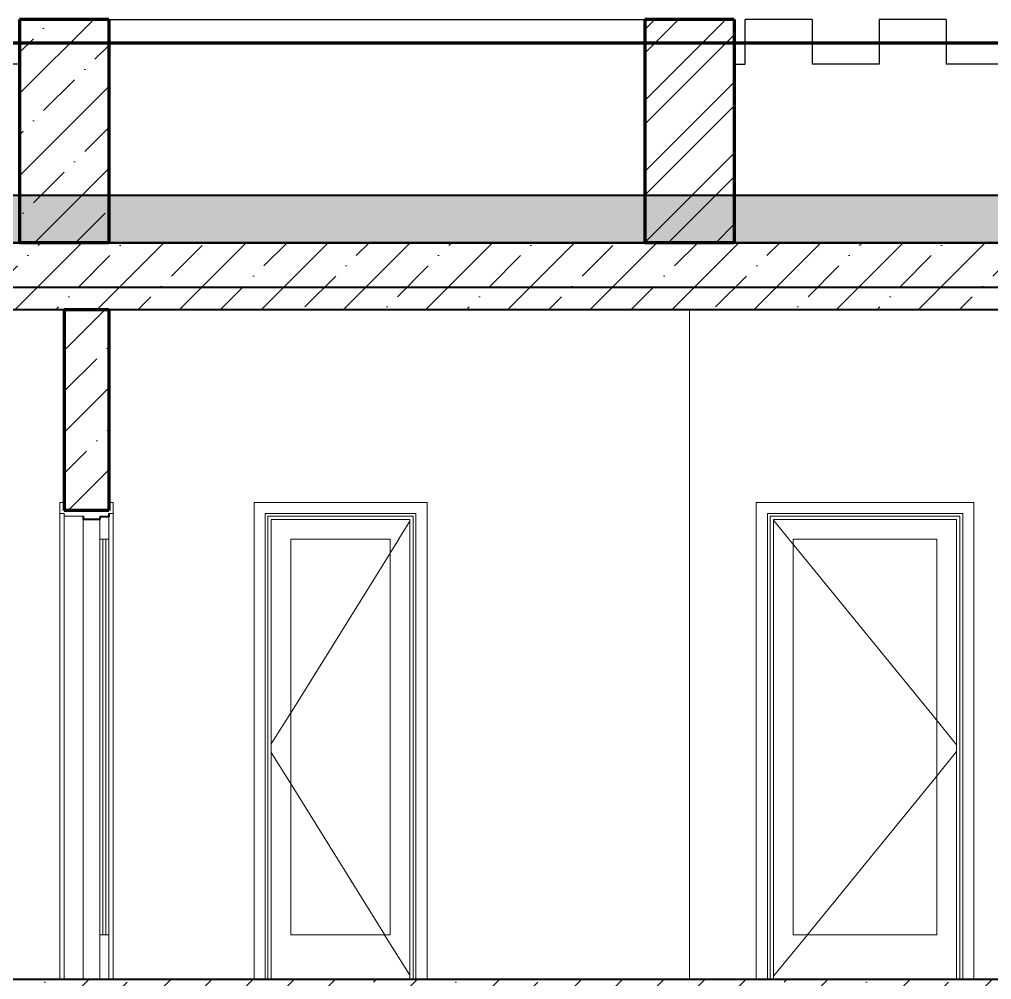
# Model space of a CAD drawing. Header units: feet. Extents: x -10410 to 374725, y -46422 to 88923.
# Drawn here: x 115065 to 119416, y 3300 to 7600 of the extents above; entities that cross this region are included whole.
import ezdxf

# ---------------------------------------------------------------- set-up
doc = ezdxf.new("R2010")
doc.units = ezdxf.units.FT
doc.header["$MEASUREMENT"] = 0
doc.set_wipeout_variables(frame=1)
doc.linetypes.add('Wipeout_Contour', pattern=[1000, 0, -1000])
for name, color, linetype, lineweight in [('Конструктив - Перекрытия_Ном._пера__21', 7, 'Continuous', 40), ('Конструктив - Стены Несущие_Ном._пера__1', 7, 'Continuous', 20), ('Конструктив - Стены Несущие_Ном._пера__120', 7, 'Continuous', 5), ('Конструктив - Стены Несущие_Ном._пера__21', 7, 'Continuous', 40), ('Конструктив - Стены Несущие_Ном._пера__47', 7, 'Continuous', 80), ('Конструктив - Стены Несущие_Ном._пера__74', 255, 'Continuous', 0), ('Местность - Рельеф_Ном._пера__41', 7, 'Continuous', 80)]:
    doc.layers.add(name, color=color, linetype=linetype, lineweight=lineweight)
doc.layers.add('Конструктив - Стены Несущие', color=7, linetype='Continuous')
doc.layers.add('Конструктив - Стены Несущие_Ном._пера__87', color=7, linetype='Continuous', lineweight=25, true_color=0x6a6a6a)

msp = doc.modelspace()

# ---------------------------------------------------------------- linework, layer by layer
at = {"layer": 'Конструктив - Перекрытия_Ном._пера__21', "linetype": 'Continuous'}
for p, q in [((115064.74007, 6600), (109564.44947, 6600)), ((123764.44947, 6400), (109564.44947, 6400))]:
    msp.add_line(p, q, dxfattribs=at)
at = {"layer": 'Конструктив - Стены Несущие_Ном._пера__47', "linetype": 'Continuous'}
msp.add_line((115064.74007, 7600), (115064.74007, 6600), dxfattribs=at)
at = {"layer": 'Конструктив - Стены Несущие_Ном._пера__87', "linetype": 'Continuous'}
msp.add_line((115064.74007, 7400), (115014.39964, 7400), dxfattribs=at)

# ---------------------------------------------------------------- wipeouts: each hides what was drawn before it
at = {"color": 254, "linetype": 'Wipeout_Contour', "lineweight": 0, "ltscale": 467525.701206}
msp.add_wipeout([(117864.24028, 7600), (115464.74007, 7600), (115464.74007, 6600), (117864.24028, 6600)], dxfattribs=at).dxf.layer = 'Конструктив - Стены Несущие'
at = {"color": 254, "linetype": 'Wipeout_Contour', "lineweight": 0, "ltscale": 4596093.329623688}
msp.add_wipeout([(118264.24034, 7400.00005), (118264.24034, 6599.99998), (123268.45996, 6599.99998), (123268.45996, 7600.00002), (123114.1143, 7600.00002), (123114.1143, 7400.00005), (122814.11425, 7400.00005), (122814.11425, 7600.00002), (122514.49669, 7600.00002), (122514.49669, 7400.00005), (122214.49664, 7400.00005), (122214.49664, 7600.00002), (121914.44346, 7600.00002), (121914.44346, 7400.00005), (121614.44341, 7400.00005), (121614.44341, 7600.00002), (121314.75876, 7600.00002), (121314.75876, 7400.00005), (121014.7587, 7400.00005), (121014.7587, 7600.00002), (120714.34488, 7600.00002), (120714.34488, 7400.00005), (120414.34482, 7400.00005), (120414.34482, 7600.00002), (120114.21629, 7600.00002), (120114.21629, 7400.00005), (119814.21624, 7400.00005), (119814.21624, 7600.00002), (119513.7788, 7600.00002), (119513.7788, 7400.00005), (119213.77875, 7400.00005), (119213.77875, 7600.00002), (118913.81589, 7600.00002), (118913.81589, 7400.00005), (118613.81603, 7400.00005), (118613.81603, 7600.00002), (118314.19906, 7600.00002), (118314.19906, 7400.00005)], dxfattribs=at).dxf.layer = 'Конструктив - Стены Несущие'
at = {"color": 254, "linetype": 'Wipeout_Contour', "lineweight": 0, "ltscale": 680855.169169}
msp.add_wipeout([(109564.44947, 6300.00003), (109564.44947, 3300), (115245.74006, 3300), (115245.74006, 5436.99999), (115264.74011, 5436.99999), (115264.74011, 6300.00003)], dxfattribs=at).dxf.layer = 'Конструктив - Стены Несущие'
at = {"color": 254, "linetype": 'Wipeout_Contour', "lineweight": 0, "ltscale": 1280681.587345776}
msp.add_wipeout([(115464.74005, 5437.00002), (115483.74008, 5437.00002), (115483.74008, 5387.00001), (115483.74008, 3300), (116115.26649, 3300), (116115.26649, 5437.00002), (116889.26648, 5437.00002), (116889.26648, 3300), (118064.24029, 3300), (118064.24029, 6300.00003), (115464.74005, 6300.00003)], dxfattribs=at).dxf.layer = 'Конструктив - Стены Несущие'
at = {"color": 254, "linetype": 'Wipeout_Contour', "lineweight": 0, "ltscale": 474013.160951}
msp.add_wipeout([(118425.20747, 5375), (118413.20748, 5386.99999), (118413.20748, 3300), (118425.20747, 3300)], dxfattribs=at).dxf.layer = 'Конструктив - Стены Несущие'
at = {"color": 254, "linetype": 'Wipeout_Contour', "lineweight": 0, "ltscale": 477458.732392}
msp.add_wipeout([(119275.20748, 3300), (119287.20747, 3300), (119287.20747, 5386.99999), (119275.20748, 5375)], dxfattribs=at).dxf.layer = 'Конструктив - Стены Несущие'

# ---------------------------------------------------------------- next in the draw order: hatches: boundary and pattern name
at = {"layer": 'Конструктив - Стены Несущие_Ном._пера__120', "linetype": 'Continuous'}
h = msp.add_hatch(dxfattribs=at)
h.set_pattern_fill('ЖЕЛЕЗОБЕТОН', color=256, style=0, pattern_type=2)
h.set_pattern_definition([(45, (115264.74, 7100), (-183.85, 183.85), []), (45, (115172.82, 7191.92), (-183.85, 183.85), [195, -65, 0, -65])])
h.paths.add_polyline_path([(115464.74007, 6600), (115464.74007, 7600), (115064.74007, 7600), (115064.74007, 6600)])

# ---------------------------------------------------------------- next in the draw order: linework, layer by layer
at = {"layer": 'Конструктив - Перекрытия_Ном._пера__21', "linetype": 'Continuous'}
msp.add_line((115264.74007, 6300), (109564.44947, 6300), dxfattribs=at)
at = {"layer": 'Конструктив - Стены Несущие_Ном._пера__1', "linetype": 'Continuous'}
for p, q in [((115264.74007, 5437), (115245.74007, 5437)), ((115483.74007, 5437), (115464.74007, 5437))]:
    msp.add_line(p, q, dxfattribs=at)
at = {"layer": 'Конструктив - Стены Несущие_Ном._пера__47', "linetype": 'Continuous'}
for p, q in [((115464.74007, 7600), (115064.74007, 7600)), ((115464.74007, 7600), (115464.74007, 6600)), ((115464.74007, 6600), (115064.74007, 6600)), ((115464.74007, 6300), (115264.74007, 6300))]:
    msp.add_line(p, q, dxfattribs=at)
at = {"layer": 'Конструктив - Стены Несущие_Ном._пера__87', "linetype": 'Continuous'}
for p, q in [((118613.81591, 7600), (118314.19912, 7600)), ((118314.19912, 7400), (118314.19912, 7600)), ((118613.81591, 7600), (118613.81591, 7400)), ((119213.77877, 7600), (118913.81591, 7600)), ((118913.81591, 7600), (118913.81591, 7400)), ((119213.77877, 7600), (119213.77877, 7400)), ((118913.81591, 7400), (118613.81591, 7400)), ((119513.77877, 7400), (119213.77877, 7400))]:
    msp.add_line(p, q, dxfattribs=at)

# ---------------------------------------------------------------- next in the draw order: wipeouts: each hides what was drawn before it
at = {"color": 254, "linetype": 'Wipeout_Contour', "lineweight": 0, "ltscale": 473114.346195}
msp.add_wipeout([(117864.24028, 7600), (117864.24028, 6600), (118264.24028, 6600), (118264.24028, 7600)], dxfattribs=at).dxf.layer = 'Конструктив - Стены Несущие'
at = {"color": 254, "linetype": 'Wipeout_Contour', "lineweight": 0, "ltscale": 461573.801101}
msp.add_wipeout([(115349.74007, 5375), (115264.74007, 5375), (115264.74007, 3300), (115349.74007, 3300)], dxfattribs=at).dxf.layer = 'Конструктив - Стены Несущие'
at = {"color": 254, "linetype": 'Wipeout_Contour', "lineweight": 0, "ltscale": 462242.419977}
msp.add_wipeout([(115483.74007, 5387), (115464.74007, 5387), (115464.74007, 3300), (115483.74007, 3300)], dxfattribs=at).dxf.layer = 'Конструктив - Стены Несущие'
at = {"color": 254, "linetype": 'Wipeout_Contour', "lineweight": 0, "ltscale": 465027.899355}
msp.add_wipeout([(116177.26649, 5375), (116165.2665, 5386.99999), (116165.2665, 3300), (116177.26649, 3300)], dxfattribs=at).dxf.layer = 'Конструктив - Стены Несущие'
at = {"color": 254, "linetype": 'Wipeout_Contour', "lineweight": 0, "ltscale": 467673.958425}
msp.add_wipeout([(116827.26649, 5375), (116827.26649, 3300), (116839.26648, 3300), (116839.26648, 5386.99999)], dxfattribs=at).dxf.layer = 'Конструктив - Стены Несущие'
at = {"color": 254, "linetype": 'Wipeout_Contour', "lineweight": 0, "ltscale": 475887.841833}
msp.add_wipeout([(118413.20747, 5387), (118425.20748, 5375), (119275.20748, 5375), (119287.20748, 5387)], dxfattribs=at).dxf.layer = 'Конструктив - Стены Несущие'

# ---------------------------------------------------------------- next in the draw order: hatches: boundary and pattern name
at = {"layer": 'Конструктив - Стены Несущие_Ном._пера__1', "linetype": 'Continuous'}
h = msp.add_hatch(dxfattribs=at)
h.set_pattern_fill('КИРПИЧ_01', color=256, style=0, pattern_type=2)
h.set_pattern_definition([(45, (0, 0), (-159.09903, 159.09903), []), (45, (-53.03, 53.03), (-159.09903, 159.09903), [])])
h.paths.add_polyline_path([(117864.24028, 7600), (117864.24028, 6600), (118264.24028, 6600), (118264.24028, 7600)])
at = {"layer": 'Конструктив - Стены Несущие_Ном._пера__120', "linetype": 'Continuous'}
h = msp.add_hatch(dxfattribs=at)
h.set_pattern_fill('СЕТКА_ШЕСТИУГОЛЬНАЯ', color=256, style=0, pattern_type=2)
h.set_pattern_definition([(90, (0, 0), (-173.20508, 0), [100, -200]), (90, (-86.6, 150), (-173.20508, 0), [100, -200]), (150, (-3e-13, 100), (86.60254, 150), [100, -200]), (150, (-173.2, 100), (86.60254, 150), [100, -200]), (210, (0, 0), (-86.60254, 150), [100, -200]), (210, (-173.2, -6e-13), (-86.60254, 150), [100, -200])])
h.paths.add_polyline_path([(109564.44947, 6600), (118764.44956, 6600), (123768.45997, 6600), (123768.45997, 6812.01394), (109564.44947, 6812.01394)])

# ---------------------------------------------------------------- next in the draw order: linework, layer by layer
at = {"layer": 'Конструктив - Перекрытия_Ном._пера__21', "linetype": 'Continuous'}
for p, q in [((117864.24028, 6600), (115464.74007, 6600)), ((123768.45997, 6600), (118264.24028, 6600))]:
    msp.add_line(p, q, dxfattribs=at)
at = {"layer": 'Конструктив - Стены Несущие_Ном._пера__1', "linetype": 'Continuous'}
for p, q in [((115483.74007, 5437), (115483.74007, 5387)), ((115483.74007, 5387), (115464.74007, 5387))]:
    msp.add_line(p, q, dxfattribs=at)
at = {"layer": 'Конструктив - Стены Несущие_Ном._пера__21', "linetype": 'Continuous'}
msp.add_line((115464.74007, 5387), (115464.74007, 5372), dxfattribs=at)
at = {"layer": 'Конструктив - Стены Несущие_Ном._пера__21', "linetype": 'Continuous', "flags": 128}
msp.add_lwpolyline([(109564.44947, 6600), (118764.44956, 6600), (123768.45997, 6600), (123768.45997, 6812.01394), (109564.44947, 6812.01394)], close=True, dxfattribs=at)
at = {"layer": 'Конструктив - Стены Несущие_Ном._пера__47', "linetype": 'Continuous'}
for p, q in [((117864.24028, 7600), (117864.24028, 6600)), ((118264.24028, 7600), (117864.24028, 7600)), ((118264.24028, 7600), (118264.24028, 6600)), ((118264.24028, 6600), (117864.24028, 6600))]:
    msp.add_line(p, q, dxfattribs=at)
at = {"layer": 'Конструктив - Стены Несущие_Ном._пера__47', "linetype": 'Continuous', "flags": 128}
msp.add_lwpolyline([(115464.74007, 6300), (115464.74007, 5437), (115464.74007, 5400)], dxfattribs=at)
at = {"layer": 'Конструктив - Стены Несущие_Ном._пера__74', "linetype": 'Continuous'}
for p, q in [((115464.84007, 5372), (115464.84007, 5304.05717)), ((115464.84007, 3300), (115464.84007, 3367.94283))]:
    msp.add_line(p, q, dxfattribs=at)
at = {"layer": 'Конструктив - Стены Несущие_Ном._пера__87', "linetype": 'Continuous'}
for p, q in [((115464.74007, 7600), (117864.24028, 7600)), ((118264.24028, 7400), (118314.19912, 7400))]:
    msp.add_line(p, q, dxfattribs=at)
at = {"layer": 'Местность - Рельеф_Ном._пера__41', "linetype": 'Continuous'}
msp.add_line((113434.71098, 7495.90048), (125788.80833, 7495.90048), dxfattribs=at)

# ---------------------------------------------------------------- next in the draw order: wipeouts: each hides what was drawn before it
at = {"color": 254, "linetype": 'Wipeout_Contour', "lineweight": 0, "ltscale": 473892.076907}
msp.add_wipeout([(118363.20748, 5437), (118363.20748, 3300), (118413.20748, 3300), (118413.20748, 5387)], dxfattribs=at).dxf.layer = 'Конструктив - Стены Несущие'
at = {"color": 254, "linetype": 'Wipeout_Contour', "lineweight": 0, "ltscale": 477585.450949}
msp.add_wipeout([(119337.20748, 3300), (119337.20748, 5437), (119287.20748, 5387), (119287.20748, 3300)], dxfattribs=at).dxf.layer = 'Конструктив - Стены Несущие'
at = {"color": 254, "linetype": 'Wipeout_Contour', "lineweight": 0, "ltscale": 461367.075801}
msp.add_wipeout([(115245.74007, 5387), (115245.74007, 3300), (115264.74007, 3300), (115264.74007, 5387)], dxfattribs=at).dxf.layer = 'Конструктив - Стены Несущие'
at = {"color": 254, "linetype": 'Wipeout_Contour', "lineweight": 0, "ltscale": 461892.16822}
msp.add_wipeout([(115424.74007, 5360), (115349.74007, 5360), (115349.74007, 3300), (115424.74007, 3300)], dxfattribs=at).dxf.layer = 'Конструктив - Стены Несущие'
at = {"color": 254, "linetype": 'Wipeout_Contour', "lineweight": 0, "ltscale": 466505.880141}
msp.add_wipeout([(116839.26649, 5387.00001), (116165.26649, 5387.00001), (116177.26649, 5375), (116827.2665, 5375)], dxfattribs=at).dxf.layer = 'Конструктив - Стены Несущие'

# ---------------------------------------------------------------- next in the draw order: hatches: boundary and pattern name
at = {"layer": 'Конструктив - Стены Несущие_Ном._пера__120', "linetype": 'Continuous'}
h = msp.add_hatch(dxfattribs=at)
h.set_pattern_fill('ЖЕЛЕЗОБЕТОН', color=256, style=0, pattern_type=2)
h.set_pattern_definition([(45, (115364.74, 5850), (-183.85, 183.85), []), (45, (115272.82, 5941.92), (-183.85, 183.85), [195, -65, 0, -65])])
h.paths.add_polyline_path([(115464.74007, 5400), (115464.74007, 6300), (115264.74007, 6300), (115264.74007, 5400)])

# ---------------------------------------------------------------- next in the draw order: linework, layer by layer
at = {"layer": 'Конструктив - Перекрытия_Ном._пера__21', "linetype": 'Continuous'}
for p, q in [((115424.74007, 3300), (109564.44947, 3300)), ((115464.74007, 3300), (115424.74007, 3300))]:
    msp.add_line(p, q, dxfattribs=at)
at = {"layer": 'Конструктив - Стены Несущие_Ном._пера__1', "linetype": 'Continuous'}
for p, q in [((115245.74007, 5437), (115245.74007, 5387)), ((115264.74007, 5387), (115245.74007, 5387)), ((115264.74007, 5387), (115264.74007, 5375)), ((115349.74007, 5375), (115264.74007, 5375))]:
    msp.add_line(p, q, dxfattribs=at)
at = {"layer": 'Конструктив - Стены Несущие_Ном._пера__120', "linetype": 'Continuous'}
for p, q in [((115245.74007, 5387), (115245.74007, 3300)), ((115264.74007, 5375), (115264.74007, 3300)), ((115349.74007, 3300), (115349.74007, 5360))]:
    msp.add_line(p, q, dxfattribs=at)
at = {"layer": 'Конструктив - Стены Несущие_Ном._пера__21', "linetype": 'Continuous'}
for p, q in [((115349.74007, 5375), (115349.74007, 5360)), ((115424.74007, 5360), (115349.74007, 5360)), ((115424.74007, 5372), (115424.74007, 5360)), ((115464.74007, 5372), (115424.74007, 5372))]:
    msp.add_line(p, q, dxfattribs=at)
at = {"layer": 'Конструктив - Стены Несущие_Ном._пера__47', "linetype": 'Continuous', "flags": 128}
for points in [[(115264.74007, 6300), (115264.74007, 5437), (115264.74007, 5400)], [(115464.74007, 5400), (115349.74007, 5400), (115264.74007, 5400)]]:
    msp.add_lwpolyline(points, dxfattribs=at)

# ---------------------------------------------------------------- next in the draw order: wipeouts: each hides what was drawn before it
at = {"color": 254, "linetype": 'Wipeout_Contour', "lineweight": 0, "ltscale": 464906.873375}
msp.add_wipeout([(116115.26649, 3300), (116165.26649, 3300), (116165.26649, 5387), (116115.26649, 5437)], dxfattribs=at).dxf.layer = 'Конструктив - Стены Несущие'
at = {"color": 254, "linetype": 'Wipeout_Contour', "lineweight": 0, "ltscale": 467800.731944}
msp.add_wipeout([(116889.26649, 5437), (116839.26649, 5387), (116839.26649, 3300), (116889.26649, 3300)], dxfattribs=at).dxf.layer = 'Конструктив - Стены Несущие'
at = {"color": 254, "linetype": 'Wipeout_Contour', "lineweight": 0, "ltscale": 475893.477269}
msp.add_wipeout([(118363.20748, 5437), (118413.20747, 5386.99999), (119287.20748, 5386.99999), (119337.20748, 5437)], dxfattribs=at).dxf.layer = 'Конструктив - Стены Несущие'
at = {"color": 254, "linetype": 'Wipeout_Contour', "lineweight": 0, "ltscale": 474065.219922}
msp.add_wipeout([(118425.20747, 3300), (118440.20748, 3300), (118440.20748, 5359.99999), (118425.20747, 5359.99999)], dxfattribs=at).dxf.layer = 'Конструктив - Стены Несущие'
at = {"color": 254, "linetype": 'Wipeout_Contour', "lineweight": 0, "ltscale": 477402.880842}
msp.add_wipeout([(119260.20748, 5360), (119260.20748, 3300), (119275.20749, 3300), (119275.20749, 5360)], dxfattribs=at).dxf.layer = 'Конструктив - Стены Несущие'
at = {"color": 254, "linetype": 'Wipeout_Contour', "lineweight": 0, "ltscale": 462125.67705}
msp.add_wipeout([(115464.74007, 3500), (115464.74007, 5272), (115424.74007, 5272), (115424.74007, 3500)], dxfattribs=at).dxf.layer = 'Конструктив - Стены Несущие'

# ---------------------------------------------------------------- next in the draw order: linework, layer by layer
at = {"layer": 'Конструктив - Стены Несущие_Ном._пера__1', "linetype": 'Continuous'}
for p, q in [((115424.74007, 5360), (115424.74007, 5272)), ((115464.74007, 5372), (115464.74007, 5272)), ((115464.74007, 5272), (115424.74007, 5272)), ((115424.74007, 3500), (115424.74007, 3300)), ((115464.74007, 3500), (115424.74007, 3500)), ((115464.74007, 3500), (115464.74007, 3300))]:
    msp.add_line(p, q, dxfattribs=at)
at = {"layer": 'Конструктив - Стены Несущие_Ном._пера__120', "linetype": 'Continuous'}
for p, q in [((115483.74007, 5387), (115483.74007, 3300)), ((115424.74007, 3500), (115424.74007, 5272)), ((115438.74007, 5272), (115438.74007, 3500)), ((115450.74007, 3500), (115450.74007, 5272)), ((115464.74007, 3500), (115464.74007, 5272))]:
    msp.add_line(p, q, dxfattribs=at)
at = {"layer": 'Конструктив - Стены Несущие_Ном._пера__74', "linetype": 'Continuous'}
for p, q in [((115424.64007, 5352.74799), (115424.64007, 4967.8972)), ((115464.84007, 5261.59291), (115464.84007, 5193.65008)), ((115464.84007, 5151.18582), (115464.84007, 5083.24299)), ((115464.84007, 5040.77872), (115464.84007, 4972.8359)), ((115424.64007, 3319.25201), (115424.64007, 3704.1028)), ((115464.84007, 3631.22128), (115464.84007, 3699.1641)), ((115464.84007, 3520.81418), (115464.84007, 3588.75701)), ((115464.84007, 3410.40709), (115464.84007, 3478.34992))]:
    msp.add_line(p, q, dxfattribs=at)

# ---------------------------------------------------------------- next in the draw order: wipeouts: each hides what was drawn before it
at = {"color": 254, "linetype": 'Wipeout_Contour', "lineweight": 0, "ltscale": 466511.628696}
msp.add_wipeout([(116115.26649, 5437), (116165.26649, 5387), (116839.26649, 5387), (116889.26649, 5437)], dxfattribs=at).dxf.layer = 'Конструктив - Стены Несущие'
at = {"color": 254, "linetype": 'Wipeout_Contour', "lineweight": 0, "ltscale": 465079.920096}
msp.add_wipeout([(116177.26648, 3300), (116192.2665, 3300), (116192.2665, 5359.99999), (116177.26648, 5359.99999)], dxfattribs=at).dxf.layer = 'Конструктив - Стены Несущие'
at = {"color": 254, "linetype": 'Wipeout_Contour', "lineweight": 0, "ltscale": 467618.068965}
msp.add_wipeout([(116812.26649, 3300), (116827.26651, 3300), (116827.26651, 5360), (116812.26649, 5360)], dxfattribs=at).dxf.layer = 'Конструктив - Стены Несущие'
at = {"color": 254, "linetype": 'Wipeout_Contour', "lineweight": 0, "ltscale": 713827.382069}
msp.add_wipeout([(118425.20748, 5360), (118440.20747, 5360), (119260.20747, 5360), (119275.20746, 5360), (119275.20746, 5375.00001), (118425.20748, 5375.00002)], dxfattribs=at).dxf.layer = 'Конструктив - Стены Несущие'
at = {"color": 254, "linetype": 'Wipeout_Contour', "lineweight": 0, "ltscale": 474274.659799}
msp.add_wipeout([(118528.20747, 5272.00001), (118440.20749, 5272.00001), (118440.20749, 3499.99998), (118528.20747, 3499.99998)], dxfattribs=at).dxf.layer = 'Конструктив - Стены Несущие'
at = {"color": 254, "linetype": 'Wipeout_Contour', "lineweight": 0, "ltscale": 477200.587182}
msp.add_wipeout([(119172.20748, 5272.00001), (119172.20748, 3500.00001), (119260.20748, 3499.99999), (119260.20748, 5271.99999)], dxfattribs=at).dxf.layer = 'Конструктив - Стены Несущие'

# ---------------------------------------------------------------- next in the draw order: linework, layer by layer
at = {"layer": 'Конструктив - Стены Несущие_Ном._пера__120', "linetype": 'Continuous'}
for p, q in [((116115.26649, 5437), (116115.26649, 3300)), ((116889.26649, 5437), (116115.26649, 5437)), ((116889.26649, 3300), (116889.26649, 5437))]:
    msp.add_line(p, q, dxfattribs=at)

# ---------------------------------------------------------------- next in the draw order: wipeouts: each hides what was drawn before it
at = {"color": 254, "linetype": 'Wipeout_Contour', "lineweight": 0, "ltscale": 699754.351505}
msp.add_wipeout([(116827.26648, 5375.00001), (116177.26649, 5374.99998), (116177.26649, 5360), (116192.26648, 5360), (116812.26647, 5360), (116827.26648, 5360)], dxfattribs=at).dxf.layer = 'Конструктив - Стены Несущие'
at = {"color": 254, "linetype": 'Wipeout_Contour', "lineweight": 0, "ltscale": 713810.298964}
msp.add_wipeout([(118440.20749, 5271.99999), (118528.20746, 5271.99999), (119172.20749, 5271.99999), (119260.20748, 5271.99999), (119260.20748, 5360), (118440.20749, 5360)], dxfattribs=at).dxf.layer = 'Конструктив - Стены Несущие'
at = {"color": 254, "linetype": 'Wipeout_Contour', "lineweight": 0, "ltscale": 465289.423772}
msp.add_wipeout([(116280.26648, 5272.00001), (116192.2665, 5272.00001), (116192.2665, 3499.99998), (116280.26648, 3499.99998)], dxfattribs=at).dxf.layer = 'Конструктив - Стены Несущие'
at = {"color": 254, "linetype": 'Wipeout_Contour', "lineweight": 0, "ltscale": 467415.856213}
msp.add_wipeout([(116724.26649, 3499.99999), (116812.2665, 3499.99999), (116812.2665, 5271.99999), (116724.26649, 5271.99999)], dxfattribs=at).dxf.layer = 'Конструктив - Стены Несущие'
at = {"color": 254, "linetype": 'Wipeout_Contour', "lineweight": 0, "ltscale": 713398.98462}
msp.add_wipeout([(118440.20749, 3300), (119260.20748, 3300), (119260.20748, 3499.99999), (119172.20749, 3499.99999), (118528.20748, 3499.99999), (118440.20749, 3499.99999)], dxfattribs=at).dxf.layer = 'Конструктив - Стены Несущие'

# ---------------------------------------------------------------- next in the draw order: linework, layer by layer
at = {"layer": 'Конструктив - Стены Несущие_Ном._пера__120', "linetype": 'Continuous'}
for p, q in [((116165.26649, 3300), (116165.26649, 5387)), ((116165.26649, 5387), (116839.26649, 5387)), ((116839.26649, 5387), (116839.26649, 3300))]:
    msp.add_line(p, q, dxfattribs=at)

# ---------------------------------------------------------------- next in the draw order: wipeouts: each hides what was drawn before it
at = {"color": 254, "linetype": 'Wipeout_Contour', "lineweight": 0, "ltscale": 699736.925267}
msp.add_wipeout([(116812.2665, 5360), (116192.2665, 5360), (116192.2665, 5271.99999), (116280.26648, 5271.99999), (116724.26649, 5271.99999), (116812.2665, 5271.99999)], dxfattribs=at).dxf.layer = 'Конструктив - Стены Несущие'
at = {"color": 254, "linetype": 'Wipeout_Contour', "lineweight": 0, "ltscale": 475737.622549}
msp.add_wipeout([(118528.20748, 3500), (119172.20748, 3500), (119172.20748, 5272), (118528.20748, 5272)], dxfattribs=at).dxf.layer = 'Конструктив - Стены Несущие'
at = {"color": 254, "linetype": 'Wipeout_Contour', "lineweight": 0, "ltscale": 699317.335326}
msp.add_wipeout([(116280.26648, 3499.99999), (116192.2665, 3499.99999), (116192.2665, 3300), (116812.2665, 3300), (116812.2665, 3499.99999), (116724.26649, 3499.99999)], dxfattribs=at).dxf.layer = 'Конструктив - Стены Несущие'

# ---------------------------------------------------------------- next in the draw order: linework, layer by layer
at = {"layer": 'Конструктив - Стены Несущие_Ном._пера__120', "linetype": 'Continuous'}
for p, q in [((116177.26649, 3300), (116177.26649, 5375)), ((116177.26649, 5375), (116827.26649, 5375)), ((116192.26649, 5360), (116192.26649, 3300)), ((116812.26649, 5360), (116192.26649, 5360)), ((116812.26649, 3300), (116812.26649, 5360)), ((116827.26649, 5375), (116827.26649, 3300))]:
    msp.add_line(p, q, dxfattribs=at)

# ---------------------------------------------------------------- next in the draw order: wipeouts: each hides what was drawn before it
at = {"color": 254, "linetype": 'Wipeout_Contour', "lineweight": 0, "ltscale": 1310178.834098157}
msp.add_wipeout([(118064.2403, 3300), (118363.20747, 3300), (118363.20747, 5437.00004), (119337.20749, 5436.99999), (119337.20749, 3300), (119495.75284, 3300), (119495.75284, 5386.99999), (119495.75284, 5436.99999), (119514.75287, 5436.99999), (119514.75287, 6300), (118064.2403, 6300)], dxfattribs=at).dxf.layer = 'Конструктив - Стены Несущие'
at = {"color": 254, "linetype": 'Wipeout_Contour', "lineweight": 0, "ltscale": 466352.639278}
msp.add_wipeout([(116724.26649, 3500), (116724.26649, 5272), (116280.26649, 5272), (116280.26649, 3500)], dxfattribs=at).dxf.layer = 'Конструктив - Стены Несущие'

# ---------------------------------------------------------------- next in the draw order: hatches: boundary and pattern name
at = {"layer": 'Конструктив - Стены Несущие_Ном._пера__120', "linetype": 'Continuous'}
h = msp.add_hatch(dxfattribs=at)
h.set_pattern_fill('ЖЕЛЕЗОБЕТОН', color=256, style=0, pattern_type=2)
h.set_pattern_definition([(45, (116664.45, 6450), (-183.848, 183.848), []), (45, (116572.53, 6541.92), (-183.848, 183.848), [195, -65, 0, -65])])
h.paths.add_polyline_path([(109464.44947, 6600), (109464.44947, 6300), (123864.44947, 6300), (123864.44947, 6600)])
h = msp.add_hatch(dxfattribs=at)
h.set_pattern_fill('ЖЕЛЕЗОБЕТОН', color=256, style=0, pattern_type=2)
h.set_pattern_definition([(45, (114489.45, 3150), (-183.848, 183.848), []), (45, (114397.53, 3241.92), (-183.848, 183.848), [195, -65, 0, -65])])
h.paths.add_polyline_path([(109464.44947, 3300), (109464.44947, 3000), (119514.44947, 3000), (119514.44947, 3300)])

# ---------------------------------------------------------------- next in the draw order: linework, layer by layer
at = {"layer": 'Конструктив - Перекрытия_Ном._пера__21', "linetype": 'Continuous'}
for p, q in [((123764.44947, 6300), (115464.74007, 6300)), ((119514.44947, 3300), (115464.74007, 3300))]:
    msp.add_line(p, q, dxfattribs=at)
at = {"layer": 'Конструктив - Стены Несущие_Ном._пера__1', "linetype": 'Continuous'}
msp.add_line((118064.24028, 6300), (118064.24028, 3300), dxfattribs=at)
at = {"layer": 'Конструктив - Стены Несущие_Ном._пера__120', "linetype": 'Continuous'}
for p, q in [((118363.20748, 3300), (118363.20748, 5437)), ((118363.20748, 5437), (119337.20748, 5437)), ((119337.20748, 5437), (119337.20748, 3300)), ((118413.20748, 5387), (118413.20748, 3300)), ((119287.20748, 5387), (118413.20748, 5387)), ((118425.20748, 5375), (118425.20748, 3300)), ((119275.20748, 5375), (118425.20748, 5375)), ((118440.20748, 3300), (118440.20748, 5360)), ((118440.20748, 5360), (119260.20748, 5360)), ((119260.20748, 5360), (119260.20748, 3300)), ((119275.20748, 3300), (119275.20748, 5375)), ((119287.20748, 3300), (119287.20748, 5387)), ((116280.26649, 5272), (116280.26649, 3500)), ((116724.26649, 5272), (116280.26649, 5272)), ((116724.26649, 3500), (116724.26649, 5272)), ((118528.20748, 3500), (118528.20748, 5272)), ((118528.20748, 5272), (119172.20748, 5272)), ((119172.20748, 5272), (119172.20748, 3500)), ((116280.26649, 3500), (116724.26649, 3500)), ((119172.20748, 3500), (118528.20748, 3500))]:
    msp.add_line(p, q, dxfattribs=at)
at = {"layer": 'Конструктив - Стены Несущие_Ном._пера__74', "linetype": 'Continuous'}
for p, q in [((116812.26649, 5352.69565), (116192.26649, 4355.30435)), ((118440.20748, 5357.27014), (119260.20748, 4350.72986)), ((116812.26649, 3319.30435), (116192.26649, 4316.69565)), ((118440.20748, 3314.72986), (119260.20748, 4321.27014))]:
    msp.add_line(p, q, dxfattribs=at)

doc.saveas('drawing.dxf')
